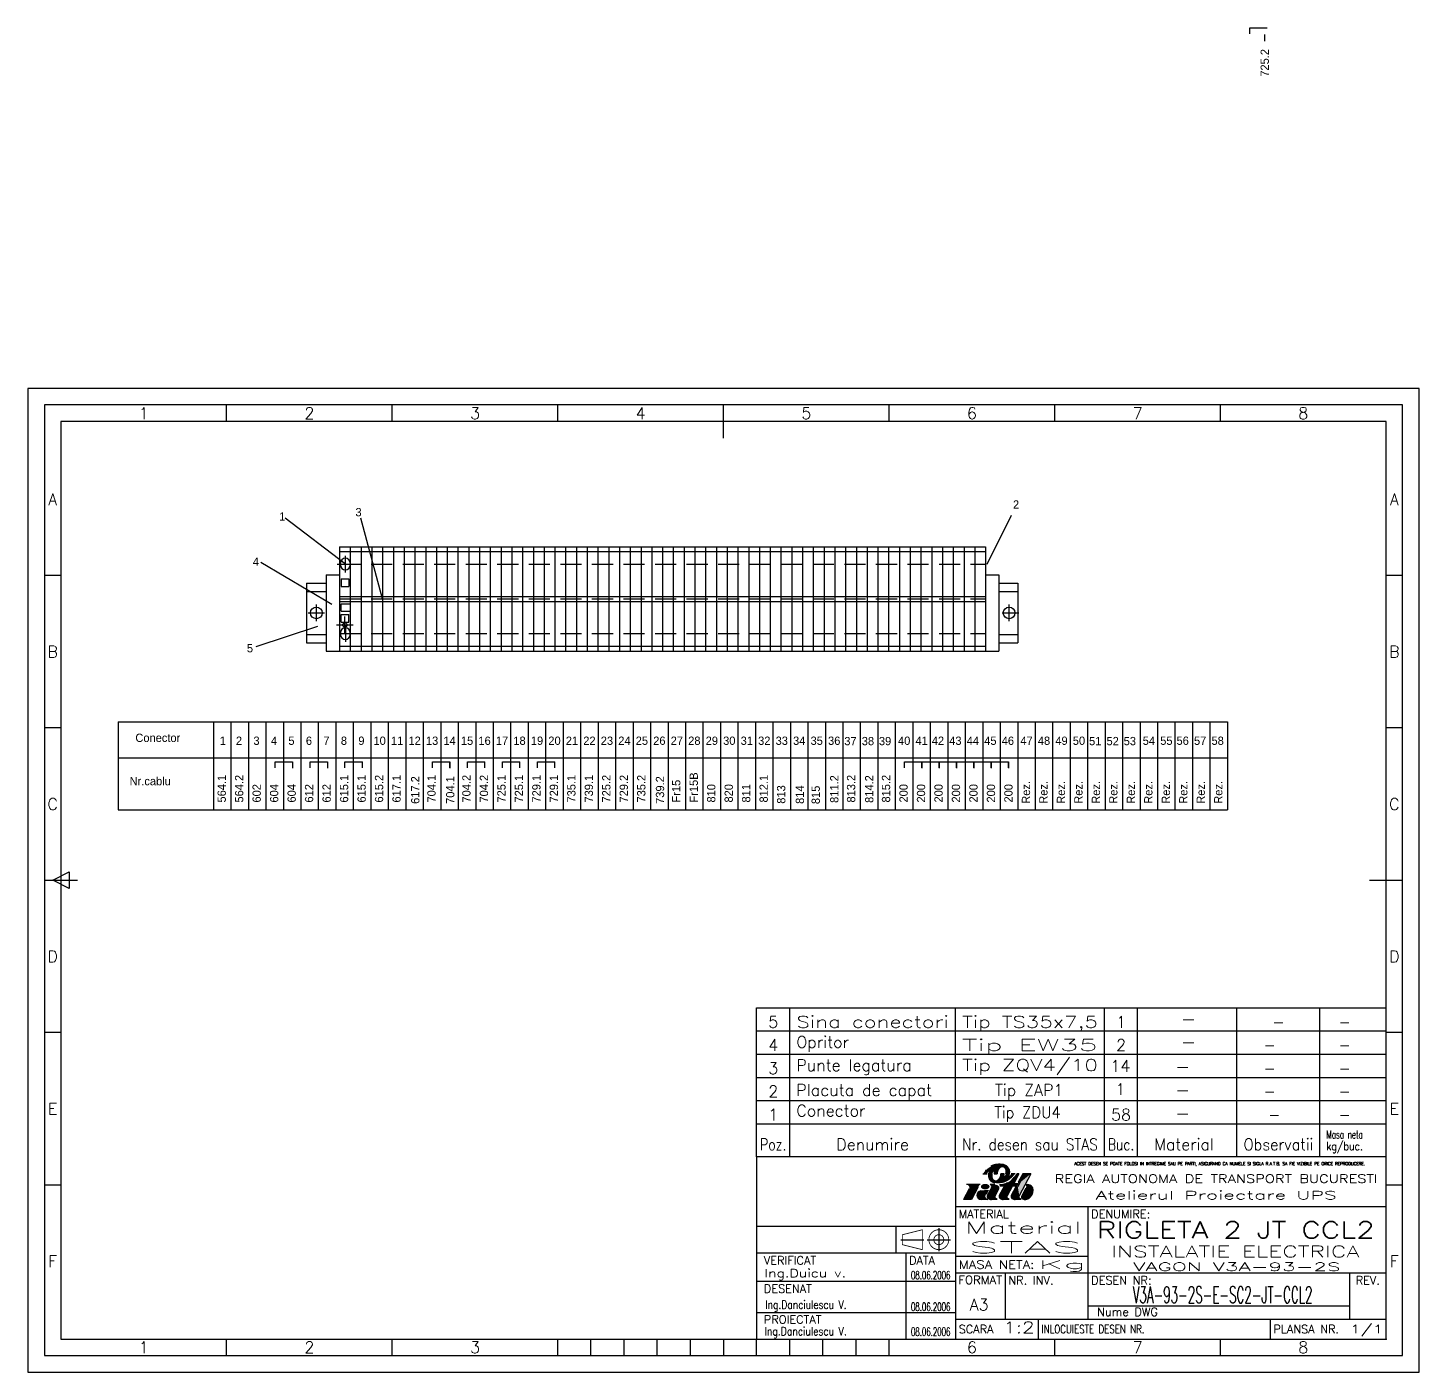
# Model space of a CAD drawing. Header units: millimetres. Extents: x 29 to 449, y 17 to 423.
import ezdxf
from ezdxf.enums import TextEntityAlignment as Align

# ---------------------------------------------------------------- set-up
doc = ezdxf.new("R2010")
doc.units = ezdxf.units.MM
doc.linetypes.add('DASHED2', pattern=[9.525, 6.35, -3.175])
doc.layers.add('LIN_GR', color=3, linetype='Continuous')
doc.layers.add('LIN_SUB', color=7, linetype='Continuous')
doc.styles.add('ISO', font='SIMPLEX.SHX')
doc.styles.add('ISOCP', font='SIMPLEX.SHX')
doc.styles.add('ROMANC', font='romanc')

# ---------------------------------------------------------------- blocks, each defined once
blk = doc.blocks.new('ind3_12')
at = {"color": 70}
for p, q in [((0, 55), (-190, 55)), ((-190, 55), (-190, 0)), ((-130, 55), (-130, 0)), ((-130, 40), (0, 40)), ((-190, 26), (-130, 26))]:
    blk.add_line(p, q, dxfattribs=at)
at = {"color": 40}
for p, q in [((-122.56, 46.63), (-126.68, 46.63)), ((-121.71, 49.9), (-120.46, 49.9)), ((-118.05, 46.63), (-119.46, 46.63)), ((-118.34, 49.9), (-117.36, 49.9)), ((-115.18, 46.28), (-116.74, 43.36)), ((-116.7, 46.63), (-116.29, 46.65)), ((-116.6, 46.28), (-115.18, 46.28)), ((-115.31, 49.9), (-116.29, 49.9)), ((-116.29, 46.65), (-115.69, 46.73)), ((-115.69, 46.73), (-115.27, 46.82)), ((-115.27, 46.82), (-114.78, 46.97)), ((-114.78, 46.97), (-114.27, 47.24)), ((-112.77, 46.28), (-114.38, 43.26)), ((-111.94, 49.9), (-113.19, 49.9)), ((-112.95, 48.16), (-112.68, 48.4)), ((-112.77, 46.28), (-111.36, 46.28)), ((-112.68, 48.4), (-112.61, 48.47)), ((-110.84, 49.9), (-112.41, 46.97)), ((-112.41, 46.97), (-110.99, 46.97)), ((-110.84, 49.9), (-111.36, 49.9)), ((-110.99, 46.97), (-111.36, 46.28)), ((-110.41, 47.32), (-111.15, 45.93)), ((-109.64, 49.9), (-111.01, 47.32)), ((-111.01, 47.32), (-110.41, 47.32)), ((-107.23, 49.9), (-110.77, 43.26)), ((-107.23, 49.9), (-109.64, 49.9)), ((-108.78, 46.63), (-108.09, 46.63)), ((-125.82, 45.38), (-127.54, 42.15)), ((-125.13, 42.15), (-127.54, 42.15)), ((-123.11, 45.94), (-125.13, 42.15)), ((-120.23, 42.15), (-122.21, 42.15)), ((-120.12, 44.91), (-120.81, 43.6)), ((-119.12, 45.67), (-120.36, 43.36)), ((-117.39, 42.15), (-119.15, 42.15)), ((-116.85, 45.42), (-118, 43.26)), ((-117.39, 42.15), (-117.72, 42.33)), ((-113.77, 42.15), (-115.53, 42.15)), ((-113.77, 42.15), (-114.1, 42.33)), ((-111.75, 45.93), (-113.13, 43.36)), ((-110.16, 42.15), (-111.92, 42.15)), ((-111.75, 45.93), (-111.15, 45.93)), ((-110.16, 42.15), (-110.49, 42.33)), ((-108.74, 45.59), (-109.99, 43.26))]:
    blk.add_line(p, q, dxfattribs=at)
at = {"color": 240}
for p, q in [((-90, 40), (-90, 6)), ((-130, 34), (-190, 34)), ((-148, 34), (-148, 26)), ((-146.5, 30), (-139.5, 30)), ((-138.5, 30), (-131.5, 30)), ((-135, 33.5), (-135, 26.5)), ((-145, 26), (-145, 0)), ((-130, 25), (-90, 25)), ((-190, 17.5), (-130, 17.5)), ((-130, 20), (0, 20)), ((-115, 20), (-115, 6)), ((-11, 20), (-11, 6)), ((-90, 10), (-11, 10)), ((-190, 8), (-130, 8)), ((-130, 6), (0, 6)), ((-105, 6), (-105, 0)), ((-35, 6), (-35, 0))]:
    blk.add_line(p, q, dxfattribs=at)
at = {"color": 40}
for points in [[(-114.74, 49.9, 0.04888), (-114.64, 50.37, 0.067418), (-114.64, 50.71, 0.012512), (-114.71, 51.12, 0.046313), (-114.74, 51.23, 0.02866), (-114.83, 51.43, 0.04799), (-114.9, 51.53, 0.027533), (-115.01, 51.65, 0.02878), (-115.12, 51.74, 0.020408), (-115.27, 51.85, 0.028785), (-115.38, 51.91, 0.02307), (-115.48, 51.96, 0.025276), (-115.58, 51.99, 0.029587), (-115.69, 52.01, 0.0261), (-115.8, 52.02, 0.034106), (-115.93, 52.02, 0.03305), (-116.05, 52, 0.031407), (-116.17, 51.97, 0.027201), (-116.3, 51.91, 0.027571), (-116.45, 51.82, 0.032433), (-116.58, 51.73, 0.017982), (-116.7, 51.62, 0.025528), (-116.79, 51.53, 0.009898), (-116.89, 51.41, 0.014131), (-116.96, 51.31, 0.005952), (-117.02, 51.22, 0.007874), (-117.06, 51.15, 0.013516), (-117.13, 51.03, 0.012262), (-117.2, 50.9, 0.010996), (-117.25, 50.78, 0.020912), (-117.28, 50.71, 0.006638), (-117.28, 50.69, 0.003922), (-117.3, 50.64, 0.014081), (-117.33, 50.52, 0.011261), (-117.36, 50.37, 0.018498), (-117.36, 50.34, 0.00311), (-117.38, 50.18, 0.039527), (-117.38, 50.07, 0.0256), (-117.36, 49.9)], [(-113.68, 49.9, 0.047001), (-113.61, 50.39, 0.072657), (-113.64, 50.71, 0.024176), (-113.81, 51.3, 0.05712), (-113.92, 51.53, 0.02409), (-114.05, 51.71, 0.014395), (-114.28, 51.99, 0.046768), (-114.45, 52.15, 0.031027), (-114.74, 52.35)], [(-119.97, 49.9, 0.047001), (-120.05, 49.4, 0.072657), (-120.01, 49.08, 0.024176), (-119.84, 48.49, 0.05712), (-119.73, 48.26, 0.02409), (-119.6, 48.09, 0.014395), (-119.38, 47.81, 0.046768), (-119.2, 47.65, 0.031027), (-118.91, 47.44)], [(-118.91, 49.9, 0.04888), (-119.02, 49.43, 0.067418), (-119.01, 49.08, 0.012512), (-118.94, 48.67, 0.046313), (-118.91, 48.56, 0.02866), (-118.82, 48.37, 0.04799), (-118.75, 48.26, 0.027533), (-118.64, 48.15, 0.02878), (-118.53, 48.05, 0.020408), (-118.39, 47.95, 0.028785), (-118.28, 47.88, 0.02307), (-118.17, 47.84, 0.025276), (-118.07, 47.8, 0.029587), (-117.97, 47.78, 0.0261), (-117.85, 47.77, 0.034106), (-117.73, 47.77, 0.03305), (-117.6, 47.79, 0.031407), (-117.48, 47.83, 0.027201), (-117.36, 47.88, 0.027571), (-117.2, 47.97, 0.032433), (-117.07, 48.06, 0.017982), (-116.95, 48.18, 0.025528), (-116.87, 48.26, 0.009898), (-116.76, 48.39, 0.014131), (-116.7, 48.48, 0.005952), (-116.63, 48.57, 0.007874), (-116.59, 48.64, 0.013516), (-116.52, 48.76, 0.012262), (-116.45, 48.9, 0.010996), (-116.4, 49.02, 0.020912), (-116.38, 49.08, 0.006638), (-116.37, 49.11, 0.003922), (-116.35, 49.16, 0.014081), (-116.32, 49.28, 0.011261), (-116.29, 49.42, 0.018498), (-116.29, 49.45, 0.00311), (-116.27, 49.61, 0.039527), (-116.27, 49.73, 0.0256), (-116.29, 49.9)]]:
    blk.add_lwpolyline(points, format="xyb", dxfattribs=at)
at = {"color": 40, "flags": 128}
blk.add_lwpolyline([(-108.71, 42.18, 0.07519), (-108.1, 42.37, 0.103495), (-107.27, 43.01, 0.091904), (-106.74, 43.94, 0.085107), (-106.54, 45.08, 0.085107)], format="xyb", dxfattribs=at)
at = {"color": 240}
for points in [[(-146, 31.5, 0.25, 0.25, 0), (-140, 33, 0.25, 0.25, 0), (-140, 27, 0.25, 0.25, 0), (-146, 28.5, 0.25, 0.25, 0)], [(-135, 31.5, 0.25, 0.25, 1), (-135, 28.5, 0.25, 0.25, 1)]]:
    blk.add_lwpolyline(points, format="xyseb", close=True, dxfattribs=at)
blk.add_lwpolyline([(-135, 33, 0.25, 0.25, 1), (-135, 27, 0.25, 0.25, 1), (-135, 33, 0.25, 0.25, 1)], format="xyseb", dxfattribs=at)
at = {"color": 40}
for centre, radius, start, end in [((-96.55, 26.7), 34.29, 134.6817, 135.4865), ((-117.71, 49.53), 2.3, 144.0002, 170.76), ((-117.8, 49.83), 2.74, 113.911, 122.24), ((-115.81, 45.34), 7.65, 108.9325, 113.911), ((-115.07, 49.86), 3.27, 161.7905, 179.2848), ((-117.59, 50.52), 2.17, 96.8211, 108.9325), ((-116.41, 40.67), 12.1, 91.6964, 96.8211), ((-116.61, 47.25), 5.51, 78.6042, 91.6964), ((-116, 50.28), 2.42, 58.8019, 78.6042), ((-119.73, 46), 0.689, 331.9275, 66.4849), ((-117.66, 49.52), 2.42, 238.8019, 258.6042), ((-118.58, 49.94), 3.27, 341.7905, 359.2848), ((-115.94, 50.27), 2.3, 324.0002, 350.76), ((-145.94, 81.79), 47.13, 315, 315.973), ((-113.12, 49.86), 0.893, 316.8981, 318.6566), ((-115.09, 51.98), 4.23, 315.973, 321.3402), ((-122.28, 57.73), 13.43, 321.3402, 324.353), ((-108.09, 45.08), 1.55, 0, 90), ((-122.21, 43.44), 1.29, 94.5979, 270), ((-177.94, 750.15), 707.62, 274.50891, 274.68697), ((-120.23, 42.84), 0.689, 201.8729, 270), ((-119.75, 43.03), 0.689, 151.9275, 234.4615), ((-119.15, 43.87), 1.72, 234.4615, 270), ((-117.39, 42.94), 0.689, 151.9275, 241.9275), ((-116.14, 43.03), 0.689, 151.9275, 234.4615), ((-115.53, 43.87), 1.72, 234.4615, 270), ((-113.78, 42.94), 0.689, 151.9275, 241.9275), ((-112.52, 43.03), 0.689, 151.9275, 234.4615), ((-111.92, 43.87), 1.72, 234.4615, 270), ((-110.16, 42.94), 0.689, 151.9275, 241.9275), ((-109.38, 42.94), 0.689, 151.9275, 242.7821), ((-108.99, 43.7), 1.55, 242.7821, 280.2311)]:
    blk.add_arc(centre, radius, start, end, dxfattribs=at)
blk.add_point((0, 0))
for points in [[(-121.71, 49.9), (-120.46, 49.9), (-121.21, 50.52), (-120.18, 50.33)], [(-121.21, 50.52), (-120.18, 50.33), (-120.72, 51.03), (-119.93, 50.59)], [(-120.72, 51.03), (-119.93, 50.59), (-120.22, 51.49), (-119.57, 50.88)], [(-120.22, 51.49), (-119.57, 50.88), (-119.6, 51.93), (-118.18, 50.88)], [(-119.84, 50.38), (-118.6, 50.45), (-119.97, 49.9), (-118.91, 49.9)], [(-119.57, 50.88), (-118.18, 50.88), (-119.84, 50.38), (-118.6, 50.45)], [(-119.6, 51.93), (-118.18, 50.88), (-118.87, 52.35), (-118.18, 50.88)], [(-118.87, 52.35), (-118.18, 50.88), (-118.21, 52.6), (-118.18, 50.88)], [(-117.31, 50.61), (-118.27, 50.54), (-117.37, 50.27), (-118.32, 50.22)], [(-117.09, 51.1), (-118.18, 50.88), (-117.31, 50.61), (-118.27, 50.54)], [(-118.21, 52.6), (-118.18, 50.88), (-117.81, 52.68), (-118.18, 50.88)], [(-116.87, 52.76), (-118.18, 50.88), (-116.31, 52.75), (-118.18, 50.88)], [(-117.81, 52.68), (-118.18, 50.88), (-116.87, 52.76), (-118.18, 50.88)], [(-116.08, 51.99), (-116.31, 52.75), (-116.62, 51.7), (-118.18, 50.88)], [(-116.62, 51.7), (-118.18, 50.88), (-117.09, 51.1), (-118.18, 50.88)], [(-115.84, 51.99), (-116.08, 51.99), (-116.32, 51.86)], [(-116.31, 52.75), (-115.41, 52.63), (-115.84, 52.71)], [(-115.54, 51.98), (-115.41, 52.63), (-116.08, 51.99), (-116.31, 52.75)], [(-115.84, 51.99), (-115.54, 51.98), (-115.91, 51.97), (-115.51, 51.96)], [(-115.73, 51.96), (-115.33, 51.85), (-115.51, 51.96)], [(-115.09, 51.72), (-114.87, 52.42), (-115.54, 51.98), (-115.41, 52.63)], [(-115.41, 52.63), (-114.87, 52.42), (-115.11, 52.53)], [(-114.87, 51.48), (-114.18, 51.87), (-115.09, 51.72), (-114.87, 52.42)], [(-114.87, 52.42), (-114.18, 51.87), (-114.48, 52.17)], [(-114.68, 50.99), (-113.86, 51.41), (-114.87, 51.48), (-114.18, 51.87)], [(-114.63, 50.55), (-113.67, 50.85), (-114.68, 50.99), (-113.86, 51.41)], [(-114.65, 50.25), (-113.62, 50.26), (-114.63, 50.55), (-113.67, 50.85)], [(-113.67, 50.85), (-113.62, 50.26), (-113.61, 50.56)], [(-126.68, 46.63), (-122.56, 46.63), (-126.26, 46.53), (-122.84, 46.34)], [(-126.26, 46.53), (-122.84, 46.34), (-125.96, 46.29), (-123.05, 46.05)], [(-123.05, 46.05), (-125.96, 46.29), (-123.11, 45.94), (-125.77, 45.87)], [(-122.2, 46.34), (-122.22, 45.73), (-122.28, 46.18), (-122.28, 45.84)], [(-122.07, 46.5), (-122.04, 45.53), (-122.2, 46.34), (-122.22, 45.73)], [(-121.94, 46.59), (-121.9, 45.43), (-122.07, 46.5), (-122.04, 45.53)], [(-121.78, 46.68), (-121.71, 45.34), (-121.94, 46.59), (-121.9, 45.43)], [(-121.62, 46.75), (-121.56, 45.28), (-121.78, 46.68), (-121.71, 45.34)], [(-121.46, 46.79), (-121.43, 45.25), (-121.62, 46.75), (-121.56, 45.28)], [(-121.33, 46.82), (-121.31, 45.23), (-121.46, 46.79), (-121.43, 45.25)], [(-121.21, 46.83), (-121.2, 45.22), (-121.33, 46.82), (-121.31, 45.23)], [(-121.21, 46.83), (-121.1, 46.84), (-121.09, 45.21)], [(-121.09, 45.21), (-120.9, 45.21), (-121.21, 46.83), (-121.2, 45.22)], [(-121.1, 46.84), (-120.91, 46.84), (-121.09, 45.21), (-120.9, 45.21)], [(-120.9, 45.21), (-120.91, 46.84), (-120.81, 45.22), (-120.81, 46.83)], [(-120.81, 45.22), (-120.81, 46.83), (-120.68, 45.23), (-120.69, 46.82)], [(-120.68, 45.23), (-120.69, 46.82), (-120.56, 45.25), (-120.55, 46.79)], [(-120.56, 45.25), (-120.55, 46.79), (-120.42, 45.29), (-120.43, 46.76)], [(-120.42, 45.29), (-120.43, 46.76), (-120.27, 45.34), (-120.27, 46.7)], [(-120.27, 45.34), (-120.27, 46.7), (-120.14, 45.41), (-120.13, 46.63)], [(-120.14, 45.41), (-120.13, 46.63), (-119.97, 45.52), (-119.99, 46.54)], [(-119.97, 49.9), (-118.91, 49.9), (-120.05, 49.4), (-119, 49.53)], [(-120.05, 49.4), (-119, 49.53), (-119.94, 48.79), (-119, 49.02)], [(-120.05, 49.4), (-119.94, 48.79), (-120.04, 49.24)], [(-120.04, 49.24), (-119.94, 48.79), (-120.03, 49.13)], [(-119.97, 45.52), (-119.99, 46.54), (-119.84, 45.65), (-119.88, 46.44)], [(-119.94, 48.79), (-119, 49.02), (-119.72, 48.25), (-118.92, 48.6)], [(-119.84, 45.65), (-119.88, 46.44), (-119.74, 45.8), (-119.77, 46.3)], [(-119.74, 45.8), (-119.77, 46.3), (-119.71, 45.9), (-119.72, 46.2)], [(-119.72, 48.25), (-118.92, 48.6), (-119.33, 47.76), (-118.75, 48.27)], [(-119.72, 46.2), (-119.71, 45.9), (-119.7, 46.13), (-119.69, 46.02)], [(-119.46, 46.63), (-118.05, 46.63), (-119.08, 46.21), (-117.05, 46.31)], [(-119.33, 47.76), (-118.75, 48.27), (-118.77, 47.37), (-118.43, 47.98)], [(-119.25, 46.4), (-119.09, 46.04), (-119.08, 46.21)], [(-119.08, 46.21), (-117.05, 46.31), (-119.12, 45.67), (-116.78, 45.9)], [(-118.77, 47.37), (-118.43, 47.98), (-118.32, 47.19), (-118.12, 47.82)], [(-117.37, 50.27), (-118.32, 50.22), (-117.36, 49.9), (-118.34, 49.9)], [(-118.32, 47.19), (-118.12, 47.82), (-117.71, 47.07), (-117.72, 47.77)], [(-118.05, 46.63), (-117.05, 46.31), (-117.7, 46.59), (-117.41, 46.5)], [(-117.71, 47.07), (-117.72, 47.77), (-117.14, 47.03), (-117.33, 47.9)], [(-117.14, 47.03), (-117.33, 47.9), (-116.45, 47.06), (-117.04, 48.09)], [(-117.05, 46.31), (-116.78, 45.9), (-116.88, 46.12)], [(-116.45, 47.06), (-117.04, 48.09), (-115.94, 47.1), (-116.74, 48.42)], [(-116.7, 48.48), (-115.12, 47.31), (-116.74, 48.42)], [(-116.7, 48.48), (-116.7, 48.48), (-116.74, 48.42)], [(-115.94, 47.1), (-116.74, 48.42), (-115.12, 47.31), (-116.74, 48.42)], [(-115.18, 46.28), (-112.77, 46.28), (-116.74, 43.36), (-114.38, 43.26)], [(-116.45, 48.9), (-115.12, 47.31), (-116.7, 48.48)], [(-116.22, 46.66), (-116.7, 46.63), (-116.6, 46.28)], [(-116.6, 46.28), (-111.36, 46.28), (-116.22, 46.66), (-112.41, 46.97)], [(-116.4, 49.03), (-115.48, 48.92), (-116.45, 48.9), (-115.12, 47.31)], [(-116.29, 49.44), (-115.35, 49.44), (-116.4, 49.03), (-115.48, 48.92)], [(-116.29, 49.9), (-115.31, 49.9), (-116.29, 49.44), (-115.35, 49.44)], [(-116.22, 46.66), (-115.25, 46.82), (-115, 46.76)], [(-115.48, 48.92), (-114.09, 48.92), (-115.01, 49.4), (-113.85, 49.33)], [(-115.48, 48.92), (-114.59, 48.13), (-115.12, 47.31)], [(-115.48, 48.92), (-114.09, 48.92), (-114.18, 47.78), (-115.12, 47.31)], [(-115.25, 46.82), (-114.79, 46.97), (-115, 46.76)], [(-115.01, 49.4), (-113.85, 49.33), (-114.75, 49.87), (-113.72, 49.72)], [(-115, 46.76), (-115, 46.76), (-114.79, 46.97), (-114.45, 46.8)], [(-114.35, 47.19), (-112.41, 46.97), (-114.79, 46.97), (-114.45, 46.8)], [(-114.75, 49.87), (-113.72, 49.72), (-114.65, 50.25), (-113.62, 50.26)], [(-114.09, 48.92), (-114.18, 47.78), (-114.59, 48.13)], [(-113.9, 47.46), (-112.41, 46.97), (-114.35, 47.19), (-112.41, 46.97)], [(-114.09, 48.92), (-113.61, 48.17), (-114.18, 47.78)], [(-113.69, 49.23), (-112.95, 48.75), (-114.09, 48.92), (-113.61, 48.17)], [(-113.49, 47.75), (-113.9, 47.46), (-112.41, 46.97)], [(-113.4, 49.55), (-112.44, 49.28), (-113.69, 49.23), (-112.95, 48.75)], [(-113.03, 48.1), (-112.41, 46.97), (-113.49, 47.75), (-112.41, 46.97)], [(-113.19, 49.9), (-111.94, 49.9), (-113.4, 49.55), (-112.44, 49.28)], [(-112.65, 48.42), (-112.41, 46.97), (-113.03, 48.1), (-112.41, 46.97)], [(-112.22, 48.86), (-112.41, 46.97), (-112.65, 48.42), (-112.41, 46.97)], [(-111.36, 49.9), (-110.84, 49.9), (-111.76, 49.37), (-112.41, 46.97)], [(-111.76, 49.37), (-112.41, 46.97), (-112.22, 48.86), (-112.41, 46.97)], [(-112.41, 46.97), (-110.99, 46.97), (-111.36, 46.28)], [(-110.41, 47.32), (-107.23, 49.9), (-111.15, 45.93), (-110.73, 43.34)], [(-109.64, 49.9), (-107.23, 49.9), (-111.01, 47.32), (-110.41, 47.32)], [(-108.78, 46.63), (-108.43, 46.63), (-108.69, 46.43), (-108.49, 46.44)], [(-108.74, 45.59), (-108.09, 46.63), (-108.66, 45.8)], [(-108.74, 45.59), (-106.98, 46.16), (-108.09, 46.63)], [(-108.69, 46.43), (-108.49, 46.44), (-108.64, 46.23), (-108.56, 46.21)], [(-108.43, 46.63), (-108.63, 46.02), (-108.09, 46.63), (-108.66, 45.8)], [(-108.66, 45.8), (-108.66, 45.8), (-108.43, 46.63), (-108.63, 46.02)], [(-108.64, 46.23), (-108.56, 46.21), (-108.63, 46.02)], [(-108.09, 46.63), (-106.98, 46.16), (-107.61, 46.55), (-107.23, 46.37)], [(-125.82, 45.38), (-123.11, 45.94), (-127.54, 42.15), (-125.13, 42.15)], [(-125.76, 45.63), (-123.11, 45.94), (-125.82, 45.38)], [(-125.77, 45.87), (-123.11, 45.94), (-125.76, 45.63), (-123.11, 45.94)], [(-123.17, 44.3), (-120.81, 43.6), (-123.49, 43.38), (-120.95, 43.16)], [(-123.17, 44.3), (-123.49, 43.38), (-123.29, 44.14), (-123.45, 43.79)], [(-123.49, 43.38), (-120.95, 43.16), (-123.49, 43.38), (-120.87, 42.58)], [(-123.49, 43.38), (-123.1, 42.51), (-123.42, 43), (-123.25, 42.69)], [(-123.49, 43.38), (-120.87, 42.58), (-123.1, 42.51), (-120.62, 42.27)], [(-122.31, 44.73), (-120.12, 44.91), (-123.17, 44.3), (-120.81, 43.6)], [(-122.31, 44.73), (-123.17, 44.3), (-122.7, 44.64), (-123.04, 44.43)], [(-123.1, 42.51), (-122.21, 42.15), (-122.93, 42.37), (-122.61, 42.22)], [(-123.1, 42.51), (-120.62, 42.27), (-122.21, 42.15), (-120.23, 42.15)], [(-122.28, 46.18), (-122.28, 45.84), (-122.31, 46.03)], [(-120.42, 42.88), (-120.36, 43.36), (-120.43, 43.1)], [(-120.36, 43.36), (-116.85, 45.42), (-120.42, 42.88), (-118, 43.26)], [(-120.42, 42.88), (-118, 43.26), (-120.15, 42.47), (-118.06, 42.75)], [(-120.15, 42.47), (-120.42, 42.88), (-120.32, 42.64)], [(-119.12, 45.67), (-116.78, 45.9), (-120.36, 43.36), (-116.85, 45.42)], [(-120.15, 42.47), (-118.06, 42.75), (-119.15, 42.15), (-117.72, 42.33)], [(-119.15, 42.15), (-120.15, 42.47), (-119.72, 42.25)], [(-119.15, 42.15), (-117.72, 42.33), (-117.39, 42.15)], [(-118.02, 43.03), (-117.9, 42.55), (-118.06, 42.75)], [(-116.78, 45.9), (-116.85, 45.42), (-116.77, 45.67)], [(-116.74, 43.36), (-116.81, 42.88), (-116.82, 43.14)], [(-116.74, 43.36), (-114.38, 43.26), (-116.81, 42.88), (-114.44, 42.75)], [(-116.52, 42.46), (-116.81, 42.88), (-116.71, 42.66)], [(-116.81, 42.88), (-114.44, 42.75), (-116.52, 42.46), (-114.12, 42.34)], [(-115.53, 42.15), (-116.54, 42.47), (-116.1, 42.25)], [(-116.52, 42.46), (-114.12, 42.34), (-115.53, 42.15), (-113.77, 42.15)], [(-114.42, 42.94), (-114.29, 42.55), (-114.44, 42.75)], [(-114.36, 43.31), (-114.4, 43.15), (-114.38, 43.26)], [(-113.13, 43.36), (-113.19, 42.89), (-113.2, 43.13)], [(-113.13, 43.36), (-110.77, 43.26), (-113.19, 42.89)], [(-113.19, 42.89), (-110.77, 43.26), (-110.82, 42.72)], [(-112.92, 42.47), (-113.19, 42.89), (-113.1, 42.66)], [(-113.19, 42.89), (-110.82, 42.72), (-112.92, 42.47)], [(-111.75, 45.93), (-111.15, 45.93), (-113.13, 43.36), (-110.77, 43.26)], [(-112.92, 42.47), (-110.82, 42.72), (-111.92, 42.15)], [(-111.92, 42.15), (-112.92, 42.47), (-112.49, 42.25)], [(-110.82, 42.72), (-111.92, 42.15), (-110.49, 42.33)], [(-110.49, 42.33), (-110.16, 42.15), (-111.92, 42.15)], [(-111.15, 45.93), (-110.77, 43.26), (-110.73, 43.34)], [(-110.8, 42.98), (-110.66, 42.53), (-110.82, 42.72)], [(-110.73, 43.34), (-110.78, 43.14), (-110.77, 43.26)], [(-109.99, 43.26), (-110.04, 42.73), (-110.07, 42.99)], [(-110.04, 42.73), (-109.99, 43.26), (-109.7, 42.32)], [(-109.7, 42.32), (-110.04, 42.73), (-109.91, 42.5)], [(-109.99, 43.26), (-108.74, 45.59), (-106.74, 43.94)], [(-109.99, 43.26), (-107.27, 43.01), (-106.74, 43.94)], [(-109.99, 43.26), (-108.1, 42.37), (-107.27, 43.01)], [(-109.99, 43.26), (-108.71, 42.18), (-108.1, 42.37)], [(-109.99, 43.26), (-109.7, 42.32), (-108.71, 42.18)], [(-108.71, 42.18), (-109.7, 42.32), (-109.23, 42.17)], [(-109.7, 42.32), (-109.7, 42.32), (-108.71, 42.18)], [(-108.74, 45.59), (-106.54, 45.08), (-106.98, 46.16)], [(-108.74, 45.59), (-106.74, 43.94), (-106.54, 45.08)], [(-107.27, 43.01), (-108.1, 42.37), (-107.66, 42.64)], [(-106.74, 43.94), (-107.27, 43.01), (-106.96, 43.45)], [(-106.98, 46.16), (-106.54, 45.08), (-106.83, 45.98), (-106.62, 45.57)], [(-106.54, 45.08), (-106.74, 43.94), (-106.59, 44.51)]]:
    blk.add_solid(points, dxfattribs=at)
at = {"color": 40, "style": 'ISO', "width": 0.77078}
blk.add_text('ACEST DESEN SE POATE FOLOSI IN INTREGIME SAU PE PARTI, ASIGURAND CA NUMELE SI SIGLA R.A.T.B. SA FIE VIZIBILE PE ORICE REPRODUCERE.', height=1, dxfattribs=at).set_placement((-94.13, 52.45), (-6.3, 52.45), align=Align.FIT)
at = {"color": 240}
for s, style, width, p, p2 in [('REGIA AUTONOMA DE TRANSPORT BUCURESTI', 'ROMANC', 1.063101, (-100.04, 47.17), (-2.58, 47.17)), ('Atelierul Proiectare UPS', 'ROMANC', 1.425107, (-87.65, 42.18), (-14.86, 42.18)), ('MASA NETA:', 'ISO', 1.009422, (-129, 21.25), (-106.17, 21.25)), ('FORMAT', 'ISO', 0.917397, (-129.11, 16.61), (-115.89, 16.61)), ('INLOCUIESTE DESEN NR.', 'ISO', 0.687691, (-104, 1.75), (-72.89, 1.75))]:
    blk.add_text(s, height=2.5, dxfattribs=dict(at, style=style, width=width)).set_placement(p, p2, align=Align.FIT)
at = {"color": 240, "style": 'ISO'}
for s, p in [('MATERIAL', (-129, 36.5)), ('DENUMIRE:', (-89, 36.5)), ('VERIFICAT', (-187.81, 22.5)), ('DATA', (-144, 22.5)), ('NR. INV.', (-114, 16.5)), ('DESEN NR:', (-89, 16.5)), ('DESENAT', (-187.81, 13.97)), ('PROIECTAT', (-187.81, 4.66)), ('SCARA', (-129, 1.75)), ('PLANSA NR.', (-34, 1.75))]:
    blk.add_text(s, height=2.5, dxfattribs=at).set_placement(p)
blk.add_text('REV.', height=2.5, dxfattribs=at).set_placement((-5.5, 17.75), align=Align.MIDDLE)
at = {"color": 50, "style": 'ISO'}
for tag, height, width, p, p2 in [('MATERIAL', 3.5, 1.837708, (-127.1, 31.84), (-91.87, 31.84)), ('STAS_MATERIAL', 3.5, 2.784754, (-126.09, 25.95), (-91.75, 25.95)), ('ANSAMBLU', 3.5, 2.48631, (-83.01, 24.67), (-8.01, 24.67)), ('VERIFICAT', 2.5, 0.86708, (-187.61, 18.63), (-163.04, 18.63)), ('DESENAT', 2.5, 1.026691, (-187.39, 9.14), (-162.83, 9.14)), ('SCARA', 3.5, 1.565143, (-115.5, 1.75), (-106.11, 1.75)), ('PROIECTAT', 2.5, 1.037581, (-187.61, 1.12), (-162.78, 1.12))]:
    blk.add_attdef(tag, text='', height=height, dxfattribs=dict(at, width=width)).set_placement(p, p2, align=Align.FIT)
at = {"color": 70, "style": 'ISO'}
for tag, width, p, p2 in [('DENUMIRE_DESEN', 1.844561, (-87.29, 30.44), (-3.41, 30.44)), ('NUMAR_DESEN', 1.112195, (-76.49, 10.87), (-22.2, 10.87))]:
    blk.add_attdef(tag, text='', height=5, dxfattribs=dict(at, width=width)).set_placement(p, p2, align=Align.FIT)
at = {"color": 240, "style": 'ISO'}
for tag, width, p, p2 in [('MASA', 3.701178, (-105.03, 21.25), (-90.49, 21.25)), ('SUBANSAMBLU', 3.628523, (-76.35, 20.58), (-13.71, 20.58)), ('DATA', 0.588678, (-143.42, 18.04), (-131.51, 18.04)), ('DATA', 0.588678, (-143.42, 8.49), (-131.51, 8.49)), ('PLANSA', 1.983142, (-10.91, 1.75), (-0.76, 1.75)), ('DATA', 0.588678, (-143.42, 0.97), (-131.51, 0.97))]:
    blk.add_attdef(tag, text='', height=2.5, dxfattribs=dict(at, width=width)).set_placement(p, p2, align=Align.FIT)
at = {"color": 50, "style": 'ISO'}
blk.add_attdef('FORMAT', text='', height=3.5, dxfattribs=at).set_placement((-122.83, 8.67), align=Align.CENTER)
at = {"color": 240, "style": 'ISO'}
blk.add_attdef('NUME_DWG', (-87.2, 6.95), '', height=2.5, dxfattribs=at)

msp = doc.modelspace()

# ---------------------------------------------------------------- linework, layer by layer
at = {"color": 2}
for p, q in [((397.64, 421.34), (397.64, 423.19)), ((397.64, 423.19), (402.87, 423.19)), ((402.05, 421.14), (402.05, 419.2)), ((122.86, 266.56), (317.86, 266.56)), ((122.86, 266.56), (122.86, 235.06)), ((122.86, 265.06), (317.86, 265.06)), ((126.11, 266.56), (126.11, 235.06)), ((129.36, 266.56), (129.36, 235.06)), ((132.61, 266.56), (132.61, 235.06)), ((135.86, 266.56), (135.86, 235.06)), ((139.11, 266.56), (139.11, 235.06)), ((142.36, 266.56), (142.36, 235.06)), ((145.61, 266.56), (145.61, 235.06)), ((148.86, 266.56), (148.86, 235.06)), ((152.11, 266.56), (152.11, 235.06)), ((155.36, 266.56), (155.36, 235.06)), ((158.61, 266.56), (158.61, 235.06)), ((161.86, 266.56), (161.86, 235.06)), ((165.11, 266.56), (165.11, 235.06)), ((168.36, 266.56), (168.36, 235.06)), ((171.61, 266.56), (171.61, 235.06)), ((174.86, 266.56), (174.86, 235.06)), ((178.11, 266.56), (178.11, 235.06)), ((181.36, 266.56), (181.36, 235.06)), ((184.61, 266.56), (184.61, 235.06)), ((187.86, 266.56), (187.86, 235.06)), ((191.11, 266.56), (191.11, 235.06)), ((194.36, 266.56), (194.36, 235.06)), ((197.61, 266.56), (197.61, 235.06)), ((200.86, 266.56), (200.86, 235.06)), ((204.11, 266.56), (204.11, 235.06)), ((207.36, 266.56), (207.36, 235.06)), ((210.61, 266.56), (210.61, 235.06)), ((213.86, 266.56), (213.86, 235.06)), ((217.11, 266.56), (217.11, 235.06)), ((220.36, 266.56), (220.36, 235.06)), ((223.61, 266.56), (223.61, 235.06)), ((226.86, 266.56), (226.86, 235.06)), ((230.11, 266.56), (230.11, 235.06)), ((233.36, 266.56), (233.36, 235.06)), ((236.61, 266.56), (236.61, 235.06)), ((239.86, 266.56), (239.86, 235.06)), ((243.11, 266.56), (243.11, 235.06)), ((246.36, 266.56), (246.36, 235.06)), ((249.61, 266.56), (249.61, 235.06)), ((252.86, 266.56), (252.86, 235.06)), ((256.11, 266.56), (256.11, 235.06)), ((259.36, 266.56), (259.36, 235.06)), ((262.61, 266.56), (262.61, 235.06)), ((265.86, 266.56), (265.86, 235.06)), ((269.11, 266.56), (269.11, 235.06)), ((272.36, 266.56), (272.36, 235.06)), ((275.61, 266.56), (275.61, 235.06)), ((278.86, 266.56), (278.86, 235.06)), ((282.11, 266.56), (282.11, 235.06)), ((285.36, 266.56), (285.36, 235.06)), ((288.61, 266.56), (288.61, 235.06)), ((291.86, 266.56), (291.86, 235.06)), ((295.11, 266.56), (295.11, 235.06)), ((298.36, 266.56), (298.36, 235.06)), ((301.61, 266.56), (301.61, 235.06)), ((304.86, 266.56), (304.86, 235.06)), ((308.11, 266.56), (308.11, 235.06)), ((311.36, 266.56), (311.36, 235.06)), ((314.61, 266.56), (314.61, 235.06)), ((317.86, 266.56), (317.86, 235.06)), ((123.11, 261.06), (123.11, 261.56)), ((118.86, 258.06), (118.86, 235.06)), ((118.86, 258.06), (122.86, 258.06)), ((123.36, 256.81), (123.36, 254.56)), ((123.36, 256.81), (125.61, 256.81)), ((125.61, 256.81), (125.61, 254.56)), ((317.86, 258.06), (321.86, 258.06)), ((321.86, 258.06), (321.86, 235.06)), ((112.86, 255.56), (112.86, 237.56)), ((112.86, 255.56), (118.86, 255.56)), ((112.86, 253.06), (118.86, 253.06)), ((123.36, 254.56), (125.61, 254.56)), ((321.86, 255.56), (327.61, 255.56)), ((321.86, 253.06), (327.61, 253.06)), ((327.61, 255.56), (327.61, 237.56)), ((122.86, 251.56), (317.86, 251.56)), ((122.86, 250.06), (317.86, 250.06)), ((123.36, 249.31), (126.11, 249.31)), ((123.36, 247.06), (126.11, 247.06)), ((123.36, 246.06), (125.61, 246.06)), ((123.36, 243.81), (123.36, 246.06)), ((123.36, 243.81), (125.61, 243.81)), ((125.61, 243.81), (125.61, 246.06)), ((112.86, 240.06), (118.86, 240.06)), ((123.11, 240.56), (123.11, 240.06)), ((321.86, 240.06), (327.61, 240.06)), ((112.86, 237.56), (118.86, 237.56)), ((122.86, 236.56), (317.86, 236.56)), ((321.86, 237.56), (327.61, 237.56)), ((118.86, 235.06), (317.86, 235.06)), ((317.86, 235.06), (321.86, 235.06)), ((55.99, 213.71), (390.89, 213.71)), ((55.99, 213.71), (55.99, 187.12)), ((84.79, 213.71), (84.79, 187.12)), ((90.07, 213.71), (90.07, 187.12)), ((95.34, 213.71), (95.34, 187.12)), ((100.62, 213.71), (100.62, 187.12)), ((105.9, 213.71), (105.9, 187.12)), ((111.18, 213.71), (111.18, 187.12)), ((116.45, 213.71), (116.45, 187.12)), ((121.73, 213.71), (121.73, 187.12)), ((127.01, 213.71), (127.01, 187.12)), ((132.29, 213.71), (132.29, 187.12)), ((137.56, 213.71), (137.56, 187.12)), ((142.84, 213.71), (142.84, 187.12)), ((148.12, 213.71), (148.12, 187.12)), ((153.4, 213.71), (153.4, 187.12)), ((158.67, 213.71), (158.67, 187.12)), ((163.95, 213.71), (163.95, 187.12)), ((169.23, 213.71), (169.23, 187.12)), ((174.51, 213.71), (174.51, 187.12)), ((179.78, 213.71), (179.78, 187.12)), ((185.06, 213.71), (185.06, 187.12)), ((190.34, 213.71), (190.34, 187.12)), ((195.62, 213.71), (195.62, 187.12)), ((200.89, 213.71), (200.89, 187.12)), ((206.17, 213.71), (206.17, 187.12)), ((211.45, 213.71), (211.45, 187.12)), ((216.73, 213.71), (216.73, 187.12)), ((222.01, 213.71), (222.01, 187.12)), ((227.28, 213.71), (227.28, 187.12)), ((232.56, 213.71), (232.56, 187.12)), ((237.84, 213.71), (237.84, 187.12)), ((243.12, 213.71), (243.12, 187.12)), ((248.39, 213.71), (248.39, 187.12)), ((253.67, 213.71), (253.67, 187.12)), ((258.95, 213.71), (258.95, 187.12)), ((264.23, 213.71), (264.23, 187.12)), ((269.5, 213.71), (269.5, 187.12)), ((274.78, 213.71), (274.78, 187.12)), ((280.06, 213.71), (280.06, 187.12)), ((285.34, 213.71), (285.34, 187.12)), ((290.61, 213.71), (290.61, 187.12)), ((295.89, 213.71), (295.89, 187.12)), ((301.17, 213.71), (301.17, 187.12)), ((306.45, 213.71), (306.45, 187.12)), ((311.72, 213.71), (311.72, 187.12)), ((317, 213.71), (317, 187.12)), ((322.28, 213.71), (322.28, 187.12)), ((327.56, 213.71), (327.56, 187.12)), ((332.83, 213.71), (332.83, 187.12)), ((338.11, 213.71), (338.11, 187.12)), ((343.39, 213.71), (343.39, 187.12)), ((348.67, 213.71), (348.67, 187.12)), ((353.94, 213.71), (353.94, 187.12)), ((359.22, 213.71), (359.22, 187.12)), ((364.5, 213.71), (364.5, 187.12)), ((369.78, 213.71), (369.78, 187.12)), ((375.05, 213.71), (375.05, 187.12)), ((380.33, 213.71), (380.33, 187.12)), ((385.61, 213.71), (385.61, 187.12)), ((390.89, 213.71), (390.89, 187.12)), ((55.99, 202.81), (390.89, 202.81)), ((103.39, 201.63), (108.63, 201.63)), ((103.39, 199.77), (103.39, 201.63)), ((108.63, 201.63), (108.63, 199.69)), ((113.95, 199.77), (113.95, 201.63)), ((113.95, 201.63), (119.18, 201.63)), ((119.18, 201.63), (119.18, 199.69)), ((124.5, 199.77), (124.5, 201.63)), ((124.5, 201.63), (129.74, 201.63)), ((129.74, 199.77), (129.74, 201.63)), ((150.93, 201.63), (156.17, 201.63)), ((150.93, 199.77), (150.93, 201.63)), ((156.17, 201.63), (156.17, 199.69)), ((156.17, 199.77), (156.17, 201.63)), ((161.49, 201.63), (166.72, 201.63)), ((161.49, 199.77), (161.49, 201.63)), ((166.72, 199.77), (166.72, 201.63)), ((172.04, 201.63), (177.28, 201.63)), ((172.04, 199.77), (172.04, 201.63)), ((177.28, 199.77), (177.28, 201.63)), ((182.6, 201.63), (187.83, 201.63)), ((182.6, 199.77), (182.6, 201.63)), ((187.83, 199.77), (187.83, 201.63)), ((293.43, 201.63), (298.66, 201.63)), ((293.43, 199.77), (293.43, 201.63)), ((298.66, 201.63), (298.66, 199.69)), ((298.66, 199.77), (298.66, 201.63)), ((298.66, 201.63), (303.89, 201.63)), ((303.89, 201.63), (309.13, 201.63)), ((303.89, 199.77), (303.89, 201.63)), ((303.89, 201.63), (303.89, 199.69)), ((309.13, 201.63), (314.36, 201.63)), ((309.13, 199.77), (309.13, 201.63)), ((309.13, 201.63), (309.13, 199.69)), ((314.36, 201.63), (314.36, 199.69)), ((314.36, 199.77), (314.36, 201.63)), ((314.36, 201.63), (319.6, 201.63)), ((319.6, 201.63), (324.83, 201.63)), ((319.6, 201.63), (319.6, 199.69)), ((319.6, 199.77), (319.6, 201.63)), ((324.83, 199.77), (324.83, 201.63)), ((324.83, 201.63), (324.83, 199.69)), ((55.99, 187.12), (390.89, 187.12))]:
    msp.add_line(p, q, dxfattribs=at)
at = {"color": 70}
for p, q in [((88.76, 304.35), (88.76, 309.35)), ((138.76, 304.35), (138.76, 309.35)), ((188.76, 304.35), (188.76, 309.35)), ((238.76, 299.35), (238.76, 309.35)), ((288.76, 304.35), (288.76, 309.35)), ((338.76, 304.35), (338.76, 309.35)), ((388.76, 304.35), (388.76, 309.35)), ((38.76, 257.85), (33.76, 257.85)), ((443.76, 257.85), (438.76, 257.85)), ((38.76, 211.85), (33.76, 211.85)), ((443.76, 211.85), (438.76, 211.85)), ((36.26, 165.85), (41.26, 168.35)), ((41.26, 168.35), (41.26, 163.35)), ((33.76, 165.85), (43.76, 165.85)), ((41.26, 163.35), (36.26, 165.85)), ((433.76, 165.85), (443.76, 165.85)), ((38.76, 119.85), (33.76, 119.85)), ((443.76, 119.85), (438.76, 119.85)), ((38.76, 73.85), (33.76, 73.85)), ((443.76, 73.85), (438.76, 73.85)), ((88.76, 22.35), (88.76, 27.35)), ((138.76, 22.35), (138.76, 27.35)), ((188.76, 22.35), (188.76, 27.35)), ((198.76, 22.35), (198.76, 27.35)), ((208.76, 22.35), (208.76, 27.35)), ((218.76, 22.35), (218.76, 27.35)), ((228.76, 22.35), (228.76, 27.35)), ((238.76, 27.35), (238.76, 22.35)), ((248.76, 22.35), (248.76, 27.35)), ((258.76, 22.35), (258.76, 27.35)), ((268.76, 22.35), (268.76, 27.35)), ((278.76, 22.35), (278.76, 27.35)), ((288.76, 22.35), (288.76, 27.35)), ((338.76, 22.35), (338.76, 27.35)), ((388.76, 22.35), (388.76, 27.35)), ((188.76, 22.35), (288.76, 22.35))]:
    msp.add_line(p, q, dxfattribs=at)
at = {"color": 1}
for p, q in [((124.61, 261.31), (106.49, 275.12)), ((135.86, 250.81), (129.3, 275.12)), ((318.31, 261.31), (325.7, 276.1)), ((120.52, 249.07), (99.13, 261.79)), ((122.11, 261.31), (127.11, 261.31)), ((124.61, 258.81), (124.61, 263.81)), ((116.16, 242.5), (97.58, 236.3)), ((124.61, 242.81), (124.61, 237.81)), ((248.76, 127.35), (438.76, 127.35)), ((248.76, 120.35), (438.76, 120.35)), ((248.76, 113.35), (438.76, 113.35)), ((248.76, 106.35), (438.76, 106.35)), ((248.76, 99.35), (438.76, 99.35))]:
    msp.add_line(p, q, dxfattribs=at)
at = {"color": 1, "linetype": 'DASHED2'}
for p, q in [((122.86, 261.31), (317.86, 261.31)), ((122.86, 250.81), (317.86, 250.81)), ((122.86, 240.31), (317.86, 240.31))]:
    msp.add_line(p, q, dxfattribs=at)
at = {"color": 1, "linetype": 'Continuous'}
for p, q in [((115.86, 244.06), (115.86, 249.06)), ((324.98, 244.06), (324.98, 249.06)), ((113.36, 246.56), (118.36, 246.56)), ((124.48, 240.44), (124.48, 245.44)), ((322.86, 246.56), (327.86, 246.56)), ((121.98, 242.94), (126.98, 242.94))]:
    msp.add_line(p, q, dxfattribs=at)
at = {"color": 2, "linetype": 'Continuous'}
msp.add_line((123.36, 247.06), (123.36, 249.31), dxfattribs=at)
at = {"color": 3}
for p, q in [((134.21, 250.81), (135.86, 250.81)), ((135.86, 250.81), (137.52, 250.81))]:
    msp.add_line(p, q, dxfattribs=at)
at = {"color": 240}
for points in [[(448.76, 314.35), (28.76, 314.35), (28.76, 17.35), (448.76, 17.35)], [(443.76, 309.35), (33.76, 309.35), (33.76, 22.35), (443.76, 22.35)]]:
    msp.add_lwpolyline(points, close=True, dxfattribs=at)
at = {"color": 70}
msp.add_lwpolyline([(438.76, 304.35), (38.76, 304.35), (38.76, 27.35), (438.76, 27.35)], close=True, dxfattribs=at)
at = {"color": 3}
for points in [[(248.76, 113.35), (248.76, 127.35)], [(258.76, 113.35), (258.76, 127.35)], [(308.76, 113.35), (308.76, 127.35)], [(353.76, 113.35), (353.76, 127.35)], [(363.76, 113.35), (363.76, 127.35)], [(393.76, 113.35), (393.76, 127.35)], [(418.76, 113.35), (418.76, 127.35)], [(248.76, 92.35), (248.76, 113.35)], [(258.76, 92.35), (258.76, 113.35)], [(308.76, 92.35), (308.76, 113.35)], [(353.76, 92.35), (353.76, 113.35)], [(363.76, 92.35), (363.76, 113.35)], [(393.76, 92.35), (393.76, 113.35)], [(418.76, 92.35), (418.76, 113.35)], [(248.76, 92.35), (438.76, 92.35)], [(248.76, 82.35), (248.76, 92.35)], [(258.76, 82.35), (258.76, 92.35)], [(308.76, 82.35), (308.76, 92.35)], [(353.76, 82.35), (353.76, 92.35)], [(363.76, 82.35), (363.76, 92.35)], [(393.76, 82.35), (393.76, 92.35)], [(418.76, 82.35), (418.76, 92.35)]]:
    msp.add_lwpolyline(points, dxfattribs=at)
at = {"color": 2}
for centre, radius in [((115.86, 246.56), 1.76), ((324.98, 246.56), 1.76), ((124.48, 242.94), 0.665)]:
    msp.add_circle(centre, radius, dxfattribs=at)
for centre, start, end in [((124.61, 261.56), 0, 180), ((124.61, 261.06), 180, 0), ((124.61, 240.56), 0, 180), ((124.61, 240.06), 180, 0)]:
    msp.add_arc(centre, 1.5, start, end, dxfattribs=at)

# ---------------------------------------------------------------- block references
at = {"color": 1}
ref = msp.add_blockref('ind3_12', (438.76, 27.35), dxfattribs=at)
ref.add_attrib('DENUMIRE_DESEN', 'RIGLETA 2 JT CCL2', dxfattribs={"color": 70, "height": 5, "style": 'ISO', "width": 1.136488}).set_placement((351.47, 57.79), (435.35, 57.79), align=Align.FIT)
ref.add_attrib('ANSAMBLU', 'INSTALATIE ELECTRICA', dxfattribs={"color": 50, "height": 3.5, "style": 'ISO', "width": 1.27485}).set_placement((355.75, 52.03), (430.75, 52.03), align=Align.FIT)
ref.add_attrib('SUBANSAMBLU', 'VAGON V3A-93-2S', dxfattribs={"color": 240, "height": 2.5, "style": 'ISO', "width": 1.675592}).set_placement((362.41, 47.93), (425.04, 47.93), align=Align.FIT)
ref.add_attrib('NUMAR_DESEN', 'V3A-93-2S-E-SC2-JT-CCL2', dxfattribs={"color": 70, "height": 5, "style": 'ISO', "width": 0.470103}).set_placement((362.27, 38.23), (416.56, 38.23), align=Align.FIT)
ref.add_attrib('NUME_DWG', 'Nume DWG', (351.56, 34.3), dxfattribs={"color": 240, "height": 2.5, "style": 'ISO'})
ref.add_attrib('PLANSA', '1/1', dxfattribs={"color": 240, "height": 2.5, "style": 'ISO', "width": 1.983142}).set_placement((427.85, 29.1), (438, 29.1), align=Align.FIT)
ref.add_attrib('FORMAT', 'A3', dxfattribs={"color": 50, "height": 3.5, "style": 'ISO'}).set_placement((315.92, 36.02), align=Align.CENTER)
ref.add_attrib('SCARA', '1:2', dxfattribs={"color": 50, "height": 3.5, "style": 'ISO', "width": 1.252114}).set_placement((323.26, 29.1), (332.65, 29.1), align=Align.FIT)
ref.add_attrib('MATERIAL', 'Material', dxfattribs={"color": 50, "height": 3.5, "style": 'ISO', "width": 1.837708}).set_placement((311.66, 59.19), (346.88, 59.19), align=Align.FIT)
ref.add_attrib('STAS_MATERIAL', 'STAS', dxfattribs={"color": 50, "height": 3.5, "style": 'ISO', "width": 2.784754}).set_placement((312.66, 53.3), (347.01, 53.3), align=Align.FIT)
ref.add_attrib('MASA', 'Kg', dxfattribs={"color": 240, "height": 2.5, "style": 'ISO', "width": 3.701178}).set_placement((333.72, 48.6), (348.26, 48.6), align=Align.FIT)
ref.add_attrib('VERIFICAT', 'Ing.Duicu v.', dxfattribs={"color": 50, "height": 2.5, "style": 'ISO', "width": 1.159354}).set_placement((251.15, 45.99), (275.72, 45.99), align=Align.FIT)
ref.add_attrib('DATA', '08.06.2006', dxfattribs={"color": 240, "height": 2.5, "style": 'ISO', "width": 0.57847}).set_placement((295.34, 45.39), (307.25, 45.39), align=Align.FIT)
ref.add_attrib('DESENAT', 'Ing.Danciulescu V.', dxfattribs={"color": 50, "height": 2.5, "style": 'ISO', "width": 0.734395}).set_placement((251.37, 36.49), (275.93, 36.49), align=Align.FIT)
ref.add_attrib('DATA', '08.06.2006', dxfattribs={"color": 240, "height": 2.5, "style": 'ISO', "width": 0.57847}).set_placement((295.34, 35.84), (307.25, 35.84), align=Align.FIT)
ref.add_attrib('PROIECTAT', 'Ing.Danciulescu V.', dxfattribs={"color": 50, "height": 2.5, "style": 'ISO', "width": 0.742185}).set_placement((251.15, 28.47), (275.98, 28.47), align=Align.FIT)
ref.add_attrib('DATA', '08.06.2006', dxfattribs={"color": 240, "height": 2.5, "style": 'ISO', "width": 0.57847}).set_placement((295.34, 28.32), (307.25, 28.32), align=Align.FIT)

# ---------------------------------------------------------------- texts
at = {"color": 2}
for s, p in [('725.2', (403.39, 408.43)), ('564.1', (88.53, 189.32)), ('564.2', (93.8, 189.32)), ('615.1', (125.47, 189.32)), ('615.1', (130.75, 189.32)), ('615.2', (136.03, 189.32)), ('617.1', (141.3, 189.32)), ('704.1', (151.86, 189.32)), ('704.2', (162.41, 189.32)), ('704.2', (167.69, 189.32)), ('725.1', (172.97, 189.32)), ('725.1', (178.25, 189.32)), ('729.1', (183.52, 189.32)), ('729.1', (188.8, 189.32)), ('735.1', (194.08, 189.32)), ('739.1', (199.36, 189.32)), ('725.2', (204.63, 189.32)), ('729.2', (209.91, 189.32)), ('735.2', (215.19, 189.32)), ('Fr15B', (231.02, 189.32)), ('812.1', (252.13, 189.32)), ('811.2', (273.45, 189.21)), ('813.2', (278.52, 189.32)), ('814.2', (284, 189.21)), ('815.2', (289.07, 189.32)), ('602', (99.08, 189.32)), ('604', (104.36, 189.32)), ('604', (109.64, 189.32)), ('612', (114.91, 189.32)), ('612', (120.19, 189.32)), ('617.2', (146.95, 188.91)), ('704.1', (157.51, 188.91)), ('739.2', (220.84, 188.91)), ('Fr15', (225.74, 189.32)), ('810', (236.3, 189.32)), ('820', (241.58, 189.32)), ('811', (246.85, 189.32)), ('813', (257.41, 188.96)), ('814', (263.06, 188.91)), ('815', (267.84, 188.84)), ('200', (294.35, 189.32)), ('200', (299.63, 189.32)), ('200', (304.91, 189.32)), ('200', (310.18, 189.32)), ('200', (315.46, 189.32)), ('200', (320.74, 189.32)), ('200', (326.02, 189.32)), ('Rez.', (331.3, 188.96)), ('Rez.', (336.57, 188.96)), ('Rez.', (341.85, 188.96)), ('Rez.', (347.13, 188.96)), ('Rez.', (352.41, 188.96)), ('Rez.', (357.68, 188.96)), ('Rez.', (362.96, 188.96)), ('Rez.', (368.24, 188.96)), ('Rez.', (373.52, 188.96)), ('Rez.', (378.8, 188.96)), ('Rez.', (384.07, 188.96)), ('Rez.', (389.35, 188.96))]:
    msp.add_text(s, height=2.5, rotation=90, dxfattribs=at).set_placement(p)
at = {"color": 50}
for s, style, p in [('1', 'ISOCP', (63.76, 306.85)), ('2', 'ISO', (113.76, 306.85)), ('3', 'ISO', (163.76, 306.85)), ('4', 'ISO', (213.76, 306.85)), ('5', 'ISO', (263.76, 306.85)), ('6', 'ISO', (313.76, 306.85)), ('7', 'ISO', (363.76, 306.85)), ('8', 'ISO', (413.76, 306.85)), ('A', 'ISO', (36.26, 280.85)), ('A', 'ISO', (441.26, 280.85)), ('B', 'ISO', (36.26, 234.85)), ('B', 'ISO', (441.26, 234.85)), ('C', 'ISO', (36.26, 188.85)), ('C', 'ISO', (441.26, 188.85)), ('D', 'ISO', (36.26, 142.85)), ('D', 'ISO', (441.26, 142.85)), ('E', 'ISO', (36.26, 96.85)), ('E', 'ISO', (441.26, 96.85)), ('F', 'ISO', (36.26, 50.85)), ('F', 'ISO', (441.26, 50.85)), ('1', 'ISOCP', (63.76, 24.85)), ('2', 'ISO', (113.76, 24.85)), ('3', 'ISO', (163.76, 24.85)), ('6', 'ISO', (313.76, 24.85)), ('7', 'ISO', (363.76, 24.85)), ('8', 'ISO', (413.76, 24.85))]:
    msp.add_text(s, height=3.5, dxfattribs=dict(at, style=style)).set_placement(p, align=Align.MIDDLE)
at = {"color": 1}
for s, p in [('3', (127.66, 275.73)), ('2', (326.15, 278.04)), ('1', (104.63, 274.42)), ('4', (96.67, 260.78)), ('5', (94.89, 234.66))]:
    msp.add_text(s, height=2.5, dxfattribs=at).set_placement(p)
at = {"color": 2}
for s, p in [('Conector', (61.22, 207.61)), ('1', (86.69, 206.73)), ('2', (91.58, 206.73)), ('3', (96.86, 206.73)), ('4', (102.14, 206.73)), ('5', (107.41, 206.73)), ('6', (112.69, 206.73)), ('7', (117.97, 206.73)), ('8', (123.25, 206.73)), ('9', (128.52, 206.73)), ('10', (133.1, 206.73)), ('11', (138.38, 206.73)), ('12', (143.66, 206.73)), ('13', (148.93, 206.73)), ('14', (154.21, 206.73)), ('15', (159.49, 206.73)), ('16', (164.77, 206.73)), ('17', (170.04, 206.73)), ('18', (175.32, 206.73)), ('19', (180.6, 206.73)), ('20', (185.88, 206.73)), ('21', (191.15, 206.73)), ('22', (196.43, 206.73)), ('23', (201.71, 206.73)), ('24', (206.99, 206.73)), ('25', (212.26, 206.73)), ('26', (217.54, 206.73)), ('27', (222.82, 206.73)), ('28', (228.1, 206.73)), ('29', (233.38, 206.73)), ('30', (238.65, 206.73)), ('31', (243.93, 206.73)), ('32', (249.21, 206.73)), ('33', (254.49, 206.73)), ('34', (259.76, 206.73)), ('35', (265.04, 206.73)), ('36', (270.32, 206.73)), ('37', (275.22, 206.62)), ('38', (280.5, 206.62)), ('39', (285.67, 206.62)), ('40', (291.43, 206.73)), ('41', (296.71, 206.73)), ('42', (301.63, 206.73)), ('43', (306.9, 206.73)), ('44', (312.18, 206.73)), ('45', (317.46, 206.73)), ('46', (322.74, 206.73)), ('47', (328.37, 206.73)), ('48', (333.65, 206.73)), ('49', (338.93, 206.73)), ('50', (344.2, 206.73)), ('51', (349.11, 206.62)), ('52', (354.38, 206.62)), ('53', (359.56, 206.62)), ('54', (365.31, 206.73)), ('55', (370.59, 206.73)), ('56', (375.51, 206.73)), ('57', (380.79, 206.73)), ('58', (386.07, 206.73)), ('Nr.cablu', (59.48, 194.53))]:
    msp.add_text(s, height=2.5, dxfattribs=at).set_placement(p)
at = {"layer": 'LIN_GR', "color": 3, "style": 'ISOCP'}
for s, p in [('5', (253.76, 121.35)), ('4', (253.76, 114.35)), ('3', (253.76, 107.35)), ('2', (253.76, 100.35)), ('1', (253.76, 93.35))]:
    msp.add_text(s, height=3.5, dxfattribs=at).set_placement(p, align=Align.CENTER)
at = {"layer": 'LIN_SUB', "color": 2, "style": 'ISOCP'}
for s, height, width, p, p2 in [('Sina conectori', 3.5, 1.226667, (260.76, 121.35), (306.76, 121.35)), ('Tip TS35x7,5', 3.5, 1.211823, (310.76, 121.35), (351.76, 121.35)), ('   -   ', 3.5, 0.942857, (367.76, 122.25), (389.76, 122.25)), ('Tip EW35', 3.5, 1.744681, (310.76, 114.35), (351.76, 114.35)), ('   -   ', 3.5, 0.942857, (367.76, 115.25), (389.76, 115.25)), ('Tip ZQV4/10', 3.5, 1.242424, (310.76, 108.3), (351.76, 108.3)), ('   -   ', 2.5, 1.32, (365.97, 108.21), (387.97, 108.21)), ('   -   ', 2.5, 1.32, (365.97, 101.21), (387.97, 101.21)), ('   -   ', 2.5, 1.32, (365.97, 94.21), (387.97, 94.21)), ('Masa neta', 2.5, 0.573913, (420.76, 87.85), (431.76, 87.85)), ('Poz.', 3.5, 0.813559, (249.76, 84.35), (257.76, 84.35)), ('Nr. desen sau STAS', 3.5, 0.763975, (310.76, 84.35), (351.76, 84.35)), ('Buc.', 3.5, 0.8, (354.76, 84.35), (362.76, 84.35)), ('Material', 3.5, 0.93913, (368.76, 84.35), (386.76, 84.35)), ('Observatii', 3.5, 0.851351, (395.76, 84.35), (416.76, 84.35)), ('kg/buc.', 2.5, 0.796552, (420.76, 84.35), (431.76, 84.35))]:
    msp.add_text(s, height=height, dxfattribs=dict(at, width=width)).set_placement(p, p2, align=Align.FIT)
for s, p in [('1', (358.76, 121.35)), ('2', (358.76, 114.35)), ('14', (358.57, 108.04)), ('1', (358.57, 101.04)), ('58', (358.76, 93.35)), ('Denumire', (283.76, 84.35))]:
    msp.add_text(s, height=3.5, dxfattribs=at).set_placement(p, align=Align.CENTER)
at = {"layer": 'LIN_SUB', "color": 2, "style": 'ISOCP', "width": 0.942857}
for s, p in [('-', (404.47, 121.35)), ('  -', (397.24, 114.35)), ('  -', (397.24, 107.35)), ('  -', (397.24, 100.35)), ('Tip ZDU4', (320.51, 94.06))]:
    msp.add_text(s, height=3.5, dxfattribs=at).set_placement(p)
for p in [(426.26, 121.35), (426.26, 114.35), (426.26, 107.35), (426.26, 100.35), (405.03, 93.35), (426.26, 93.35)]:
    msp.add_text('-', height=3.5, dxfattribs=at).set_placement(p, align=Align.CENTER)
at = {"layer": 'LIN_SUB', "color": 2, "style": 'ISOCP'}
for s, p in [('Opritor', (260.76, 115.26)), ('Punte legatura', (260.76, 108.26)), ('Conector', (260.76, 94.56))]:
    msp.add_text(s, height=3.5, dxfattribs=at).set_placement(p)
at = {"layer": 'LIN_SUB', "color": 50, "style": 'ISOCP', "width": 0.891304}
msp.add_text('Placuta de capat', height=3.5, dxfattribs=at).set_placement((260.72, 100.76), (301.72, 100.76), align=Align.FIT)
at = {"layer": 'LIN_SUB', "color": 50, "style": 'ISOCP'}
msp.add_text('Tip ZAP1', height=3.5, dxfattribs=at).set_placement((320.68, 100.76))

doc.saveas('drawing.dxf')
